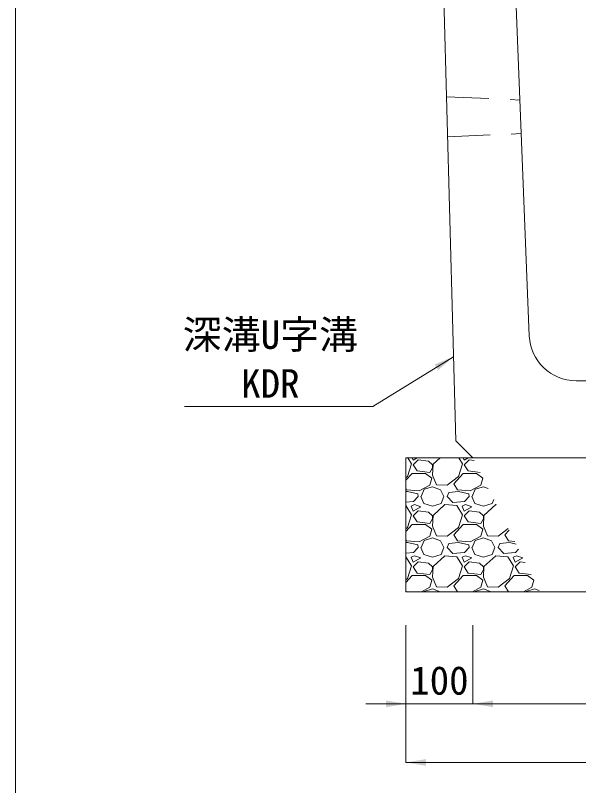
# Model space of a CAD drawing. Units: millimetres at full size; details may follow other scales. Extents: x 172874 to 217143, y 854931 to 903297.
# Drawn here: x 200343 to 201184, y 859984 to 861134 of the extents above; entities that cross this region are included whole.
import ezdxf
from ezdxf.enums import TextEntityAlignment as Align

# ---------------------------------------------------------------- set-up
doc = ezdxf.new("R2010")
doc.units = ezdxf.units.MM
doc.header["$LTSCALE"] = 20
doc.linetypes.add('USER2', pattern=[4.7625, 3.175, -1.5875])
for name, color, linetype, lineweight in [('図枠', 5, 'Continuous', 13), ('基礎材', 7, 'Continuous', 15), ('寸法線', 7, 'Continuous', 13), ('引出線', 4, 'Continuous', 13), ('本体', 2, 'Continuous', 13), ('ﾊｯﾁﾝｸﾞ', 7, 'Continuous', 5)]:
    doc.layers.add(name, color=color, linetype=linetype, lineweight=lineweight)
doc.styles.add('ＭＳ ゴシック', font='')
doc.styles.get('ＭＳ ゴシック').set_extended_font_data('MS Gothic')

# ---------------------------------------------------------------- blocks, each defined once
blk = doc.blocks.new('filled_arrow')
at = {"color": 0, "linetype": 'Continuous', "lineweight": -2}
blk.add_solid([(7.5, 1.25), (0, 0), (7.5, -1.25)], dxfattribs=at)

msp = doc.modelspace()

# ---------------------------------------------------------------- linework, layer by layer
at = {"layer": '図枠'}
msp.add_line((200342.9, 874031.02), (200342.9, 855531.02), dxfattribs=at)
at = {"layer": '基礎材'}
for p, q in [((200926.48, 860473.52), (201799.9, 860473.52)), ((200926.48, 860473.52), (200926.48, 860273.52)), ((200926.48, 860273.52), (201799.9, 860273.52))]:
    msp.add_line(p, q, dxfattribs=at)
at = {"layer": '寸法線'}
for p, q in [((200926.48, 860223.52), (200926.48, 860106.08)), ((200926.48, 860223.52), (200926.48, 860018.58)), ((201026.48, 860223.52), (201026.48, 860106.08)), ((201026.48, 860223.52), (201026.48, 860106.08)), ((200866.48, 860106.08), (201086.48, 860106.08)), ((201026.48, 860106.08), (201699.9, 860106.08)), ((201799.9, 860018.58), (200926.48, 860018.58))]:
    msp.add_line(p, q, dxfattribs=at)
at = {"layer": '引出線'}
msp.add_lwpolyline([(200997.44, 860624.34), (200877.23, 860550.05), (200595.71, 860550.05)], dxfattribs=at)
at = {"layer": '本体'}
for p, q in [((201077.4, 861488.52), (201110.71, 860655.72)), ((200979.9, 861278.52), (201000.81, 860498.51)), ((201180.66, 860588.52), (201374.14, 860588.52)), ((201000.81, 860498.51), (201026.48, 860473.52)), ((201026.48, 860473.52), (201528.32, 860473.52))]:
    msp.add_line(p, q, dxfattribs=at)
at = {"layer": '本体', "linetype": 'USER2'}
for p, q in [((200987.03, 861012.52), (201096.64, 861007.52)), ((200988.64, 860952.52), (201098.64, 860957.52))]:
    msp.add_line(p, q, dxfattribs=at)
at = {"layer": '本体'}
msp.add_arc((201180.66, 860658.52), 70, 182.29061, 270, dxfattribs=at)
at = {"layer": 'ﾊｯﾁﾝｸﾞ'}
for p, q in [((200934.88, 860464.44), (200929.33, 860473.52)), ((200935.67, 860473.52), (200937.17, 860469.77)), ((200937.17, 860469.77), (200943.41, 860473.52)), ((200977.67, 860473.52), (200966.89, 860463.68)), ((201011.08, 860464.44), (201005.53, 860473.52)), ((201011.87, 860473.52), (201013.37, 860469.77)), ((201013.37, 860469.77), (201019.61, 860473.52)), ((200928.79, 860445.39), (200934.88, 860464.44)), ((200944.79, 860470.54), (200937.17, 860462.92)), ((200937.17, 860462.92), (200943.26, 860453.77)), ((200960.03, 860468.25), (200944.79, 860470.54)), ((200966.12, 860462.92), (200960.03, 860468.25)), ((200966.89, 860463.68), (200966.12, 860447.68)), ((200966.12, 860458.34), (200966.12, 860462.92)), ((201004.99, 860445.39), (201011.08, 860464.44)), ((201020.99, 860470.54), (201013.37, 860462.92)), ((201013.37, 860462.92), (201019.46, 860453.77)), ((201028.54, 860469.4), (201020.99, 860470.54)), ((200926.48, 860439.78), (200935.64, 860449.96)), ((200935.64, 860449.96), (200955.46, 860449.96)), ((200943.26, 860453.77), (200962.31, 860451.49)), ((200955.46, 860449.96), (200965.36, 860443.1)), ((200962.31, 860451.49), (200966.12, 860458.34)), ((200998.13, 860434.72), (201011.84, 860449.96)), ((201011.84, 860449.96), (201031.66, 860449.96)), ((201019.46, 860453.77), (201037.44, 860451.62)), ((201031.66, 860449.96), (201041.56, 860443.1)), ((200926.48, 860443.61), (200928.79, 860445.39)), ((200965.36, 860443.1), (200962.31, 860432.44)), ((200966.12, 860447.68), (200972.22, 860433.2)), ((200988.22, 860432.44), (201004.99, 860445.39)), ((201041.56, 860443.1), (201038.51, 860432.44)), ((200927.26, 860425.58), (200926.48, 860426.91)), ((200962.31, 860432.44), (200946.31, 860424.05)), ((200949.36, 860415.67), (200953.93, 860426.34)), ((200953.93, 860426.34), (200966.12, 860430.15)), ((200966.12, 860430.15), (200978.32, 860425.58)), ((200972.22, 860433.2), (200988.22, 860432.44)), ((201003.46, 860425.58), (200998.13, 860434.72)), ((201038.51, 860432.44), (201022.51, 860424.05)), ((201025.56, 860415.67), (201030.13, 860426.34)), ((201030.13, 860426.34), (201042.32, 860430.15)), ((201042.32, 860430.15), (201049.52, 860427.45)), ((200928.79, 860423.29), (200926.48, 860423.05)), ((200946.31, 860424.05), (200927.26, 860425.58)), ((200944.03, 860419.48), (200928.79, 860423.29)), ((200944.79, 860415.67), (200937.93, 860408.05)), ((200944.79, 860415.67), (200944.03, 860419.48)), ((200948.6, 860415.67), (200953.17, 860405)), ((200978.32, 860425.58), (200982.89, 860415.67)), ((200979.08, 860405), (200982.89, 860415.67)), ((200988.22, 860415.67), (200990.51, 860421.77)), ((200996.6, 860406.53), (200988.22, 860415.67)), ((201004.99, 860423.29), (200990.51, 860421.77)), ((201022.51, 860424.05), (201003.46, 860425.58)), ((201020.23, 860419.48), (201004.99, 860423.29)), ((201020.99, 860415.67), (201014.13, 860408.05)), ((201020.99, 860415.67), (201020.23, 860419.48)), ((201024.8, 860415.67), (201029.37, 860405)), ((200937.93, 860408.05), (200926.48, 860407.06)), ((200939.45, 860403.48), (200934.12, 860401.19)), ((200948.6, 860400.43), (200939.45, 860403.48)), ((200953.17, 860405), (200966.12, 860401.19)), ((200966.12, 860401.19), (200979.08, 860405)), ((200984.41, 860403.48), (200966.89, 860387.48)), ((201002.7, 860401.96), (200984.41, 860403.48)), ((201014.13, 860408.05), (200996.6, 860406.53)), ((201015.65, 860403.48), (201010.32, 860401.19)), ((201024.8, 860400.43), (201015.65, 860403.48)), ((201029.37, 860405), (201042.32, 860401.19)), ((201042.32, 860401.19), (201055.28, 860405)), ((201060.61, 860403.48), (201043.09, 860387.48)), ((201055.28, 860405), (201057.55, 860411.38)), ((201061.54, 860403.4), (201060.61, 860403.48)), ((200926.5, 860401.96), (200926.48, 860401.96)), ((200934.88, 860388.24), (200926.5, 860401.96)), ((200934.12, 860401.19), (200937.17, 860393.57)), ((200937.17, 860393.57), (200948.6, 860400.43)), ((200944.79, 860394.34), (200937.17, 860386.72)), ((200960.03, 860392.05), (200944.79, 860394.34)), ((200966.12, 860386.72), (200960.03, 860392.05)), ((201011.08, 860388.24), (201002.7, 860401.96)), ((201010.32, 860401.19), (201013.37, 860393.57)), ((201013.37, 860393.57), (201024.8, 860400.43)), ((201020.99, 860394.34), (201013.37, 860386.72)), ((201036.23, 860392.05), (201020.99, 860394.34)), ((201042.32, 860386.72), (201036.23, 860392.05)), ((200928.79, 860369.19), (200934.88, 860388.24)), ((200937.17, 860386.72), (200943.26, 860377.57)), ((200962.31, 860375.29), (200966.12, 860382.14)), ((200966.89, 860387.48), (200966.12, 860371.48)), ((200966.12, 860382.14), (200966.12, 860386.72)), ((201004.99, 860369.19), (201011.08, 860388.24)), ((201013.37, 860386.72), (201019.46, 860377.57)), ((201038.51, 860375.29), (201042.32, 860382.14)), ((201043.09, 860387.48), (201042.32, 860371.48)), ((201042.32, 860382.14), (201042.32, 860386.72)), ((200926.48, 860363.58), (200935.64, 860373.76)), ((200926.48, 860367.41), (200928.79, 860369.19)), ((200935.64, 860373.76), (200955.46, 860373.76)), ((200943.26, 860377.57), (200962.31, 860375.29)), ((200955.46, 860373.76), (200965.36, 860366.9)), ((200966.12, 860371.48), (200972.22, 860357)), ((200988.22, 860356.24), (201004.99, 860369.19)), ((200998.13, 860358.52), (201011.84, 860373.76)), ((201011.84, 860373.76), (201031.66, 860373.76)), ((201019.46, 860377.57), (201038.51, 860375.29)), ((201031.66, 860373.76), (201041.56, 860366.9)), ((201042.32, 860371.48), (201048.42, 860357)), ((200965.36, 860366.9), (200962.31, 860356.24)), ((200972.22, 860357), (200988.22, 860356.24)), ((201003.46, 860349.38), (200998.13, 860358.52)), ((201041.56, 860366.9), (201038.51, 860356.24)), ((201048.42, 860357), (201064.42, 860356.24)), ((201064.42, 860356.24), (201079.36, 860367.78)), ((201074.33, 860358.52), (201080.53, 860365.42)), ((201079.66, 860349.38), (201074.33, 860358.52)), ((200927.26, 860349.38), (200926.48, 860350.71)), ((200928.79, 860347.09), (200926.48, 860346.85)), ((200946.31, 860347.85), (200927.26, 860349.38)), ((200944.03, 860343.28), (200928.79, 860347.09)), ((200962.31, 860356.24), (200946.31, 860347.85)), ((200949.36, 860339.47), (200953.93, 860350.14)), ((200953.93, 860350.14), (200966.12, 860353.95)), ((200966.12, 860353.95), (200978.32, 860349.38)), ((200978.32, 860349.38), (200982.89, 860339.47)), ((200988.22, 860339.47), (200990.51, 860345.57)), ((201004.99, 860347.09), (200990.51, 860345.57)), ((201022.51, 860347.85), (201003.46, 860349.38)), ((201020.23, 860343.28), (201004.99, 860347.09)), ((201038.51, 860356.24), (201022.51, 860347.85)), ((201025.56, 860339.47), (201030.13, 860350.14)), ((201030.13, 860350.14), (201042.32, 860353.95)), ((201042.32, 860353.95), (201054.52, 860349.38)), ((201054.52, 860349.38), (201059.09, 860339.47)), ((201064.42, 860339.47), (201066.71, 860345.57)), ((201081.19, 860347.09), (201066.71, 860345.57)), ((201088.93, 860348.64), (201079.66, 860349.38)), ((201090.91, 860344.66), (201081.19, 860347.09)), ((200944.79, 860339.47), (200937.93, 860331.85)), ((200944.79, 860339.47), (200944.03, 860343.28)), ((200948.6, 860339.47), (200953.17, 860328.8)), ((200979.08, 860328.8), (200982.89, 860339.47)), ((200996.6, 860330.33), (200988.22, 860339.47)), ((201020.99, 860339.47), (201014.13, 860331.85)), ((201020.99, 860339.47), (201020.23, 860343.28)), ((201024.8, 860339.47), (201029.37, 860328.8)), ((201055.28, 860328.8), (201059.09, 860339.47)), ((201072.8, 860330.33), (201064.42, 860339.47)), ((201094.82, 860336.84), (201090.33, 860331.85)), ((200937.93, 860331.85), (200926.48, 860330.86)), ((200926.5, 860325.76), (200926.48, 860325.76)), ((200934.88, 860312.04), (200926.5, 860325.76)), ((200939.45, 860327.28), (200934.12, 860324.99)), ((200934.12, 860324.99), (200937.17, 860317.37)), ((200937.17, 860317.37), (200948.6, 860324.23)), ((200948.6, 860324.23), (200939.45, 860327.28)), ((200953.17, 860328.8), (200966.12, 860324.99)), ((200966.12, 860324.99), (200979.08, 860328.8)), ((200984.41, 860327.28), (200966.89, 860311.28)), ((201002.7, 860325.76), (200984.41, 860327.28)), ((201014.13, 860331.85), (200996.6, 860330.33)), ((201011.08, 860312.04), (201002.7, 860325.76)), ((201015.65, 860327.28), (201010.32, 860324.99)), ((201010.32, 860324.99), (201013.37, 860317.37)), ((201013.37, 860317.37), (201024.8, 860324.23)), ((201024.8, 860324.23), (201015.65, 860327.28)), ((201029.37, 860328.8), (201042.32, 860324.99)), ((201042.32, 860324.99), (201055.28, 860328.8)), ((201060.61, 860327.28), (201043.09, 860311.28)), ((201078.9, 860325.76), (201060.61, 860327.28)), ((201090.33, 860331.85), (201072.8, 860330.33)), ((201087.28, 860312.04), (201078.9, 860325.76)), ((201091.85, 860327.28), (201086.52, 860324.99)), ((201086.52, 860324.99), (201089.57, 860317.37)), ((201089.57, 860317.37), (201101, 860324.23)), ((201101, 860324.23), (201091.85, 860327.28)), ((200928.79, 860292.99), (200934.88, 860312.04)), ((200944.79, 860318.14), (200937.17, 860310.52)), ((200960.03, 860315.85), (200944.79, 860318.14)), ((200966.12, 860310.52), (200960.03, 860315.85)), ((200966.89, 860311.28), (200966.12, 860295.28)), ((201004.99, 860292.99), (201011.08, 860312.04)), ((201020.99, 860318.14), (201013.37, 860310.52)), ((201036.23, 860315.85), (201020.99, 860318.14)), ((201042.32, 860310.52), (201036.23, 860315.85)), ((201043.09, 860311.28), (201042.32, 860295.28)), ((201081.19, 860292.99), (201087.28, 860312.04)), ((201097.19, 860318.14), (201089.57, 860310.52)), ((201104.74, 860317), (201097.19, 860318.14)), ((200937.17, 860310.52), (200943.26, 860301.37)), ((200943.26, 860301.37), (200962.31, 860299.09)), ((200962.31, 860299.09), (200966.12, 860305.94)), ((200966.12, 860305.94), (200966.12, 860310.52)), ((201013.37, 860310.52), (201019.46, 860301.37)), ((201019.46, 860301.37), (201038.51, 860299.09)), ((201038.51, 860299.09), (201042.32, 860305.94)), ((201042.32, 860305.94), (201042.32, 860310.52)), ((201089.57, 860310.52), (201095.66, 860301.37)), ((201095.66, 860301.37), (201113.64, 860299.22)), ((200926.48, 860287.38), (200935.64, 860297.56)), ((200926.48, 860291.21), (200928.79, 860292.99)), ((200935.64, 860297.56), (200955.46, 860297.56)), ((200955.46, 860297.56), (200965.36, 860290.7)), ((200965.36, 860290.7), (200962.31, 860280.04)), ((200966.12, 860295.28), (200972.22, 860280.8)), ((200988.22, 860280.04), (201004.99, 860292.99)), ((200998.13, 860282.32), (201011.84, 860297.56)), ((201011.84, 860297.56), (201031.66, 860297.56)), ((201031.66, 860297.56), (201041.56, 860290.7)), ((201041.56, 860290.7), (201038.51, 860280.04)), ((201042.32, 860295.28), (201048.42, 860280.8)), ((201064.42, 860280.04), (201081.19, 860292.99)), ((201074.33, 860282.32), (201088.04, 860297.56)), ((201088.04, 860297.56), (201107.86, 860297.56)), ((201107.86, 860297.56), (201117.76, 860290.7)), ((201117.76, 860290.7), (201114.71, 860280.04)), ((200962.31, 860280.04), (200949.87, 860273.52)), ((200953.93, 860273.94), (200966.12, 860277.75)), ((200966.12, 860277.75), (200977.4, 860273.52)), ((200972.22, 860280.8), (200988.22, 860280.04)), ((201003.26, 860273.52), (200998.13, 860282.32)), ((201038.51, 860280.04), (201026.07, 860273.52)), ((201030.13, 860273.94), (201042.32, 860277.75)), ((201042.32, 860277.75), (201053.6, 860273.52)), ((201048.42, 860280.8), (201064.42, 860280.04)), ((201079.46, 860273.52), (201074.33, 860282.32)), ((201114.71, 860280.04), (201102.27, 860273.52)), ((201106.33, 860273.94), (201118.52, 860277.75)), ((201118.52, 860277.75), (201125.72, 860275.05)), ((200927.06, 860273.52), (200926.48, 860274.51)), ((200953.75, 860273.52), (200953.93, 860273.94)), ((201029.95, 860273.52), (201030.13, 860273.94)), ((201106.15, 860273.52), (201106.33, 860273.94))]:
    msp.add_line(p, q, dxfattribs=at)

# ---------------------------------------------------------------- block references
at = {"layer": '寸法線', "xscale": 4, "yscale": 4, "rotation": 180}
msp.add_blockref('filled_arrow', (200926.48, 860106.08), dxfattribs=at)
at = {"layer": '寸法線', "xscale": 4, "yscale": 4}
for p in [(201026.48, 860106.08), (201026.48, 860106.08), (200926.48, 860018.58)]:
    msp.add_blockref('filled_arrow', p, dxfattribs=at)
at = {"layer": '引出線', "xscale": 4, "yscale": 4, "rotation": 211.7}
msp.add_blockref('filled_arrow', (200997.44, 860624.34), dxfattribs=at)

# ---------------------------------------------------------------- texts
at = {"layer": '寸法線', "style": 'ＭＳ ゴシック'}
msp.add_text('100', height=42.72, dxfattribs=at).set_placement((200976.48, 860141.08), align=Align.MIDDLE_CENTER)
at = {"layer": '引出線', "style": 'ＭＳ ゴシック'}
for s, p in [('深溝U字溝', (200592.85, 860623.29)), ('KDR', (200680.26, 860550.17))]:
    msp.add_text(s, height=42.72, dxfattribs=at).set_placement(p, align=Align.BOTTOM_LEFT)

doc.saveas('drawing.dxf')
